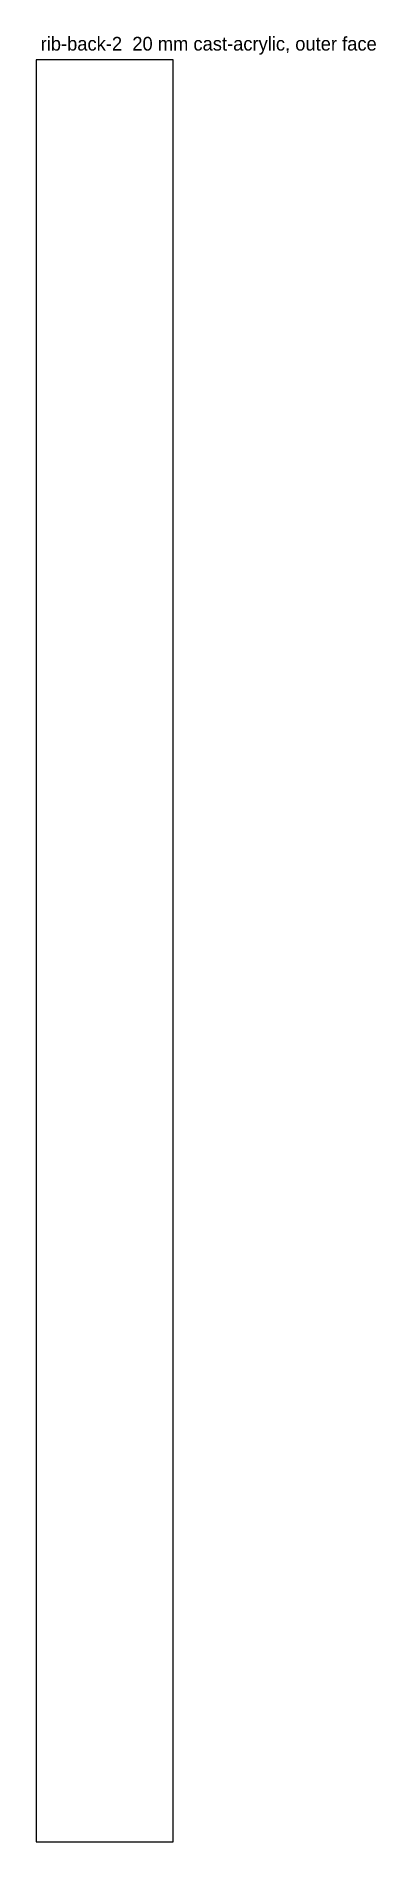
# Model space of a CAD drawing. Header units: millimetres. Extents: x 0 to 149, y 0 to 789.
import ezdxf

# ---------------------------------------------------------------- set-up
doc = ezdxf.new("R2010")
doc.units = ezdxf.units.MM
doc.layers.add('CUT_OUTSIDE', color=1, linetype='Continuous')
doc.layers.add('NOTES', color=7, linetype='Continuous')

msp = doc.modelspace()

# ---------------------------------------------------------------- linework, layer by layer
at = {"layer": 'CUT_OUTSIDE'}
msp.add_lwpolyline([(60, 0), (60, 779), (0, 779), (0, 0), (60, 0)], close=True, dxfattribs=at)

# ---------------------------------------------------------------- texts
at = {"layer": 'NOTES'}
msp.add_text('rib-back-2  20 mm cast-acrylic, outer face', height=6, dxfattribs=at).set_placement((2, 783))

doc.saveas('drawing.dxf')
